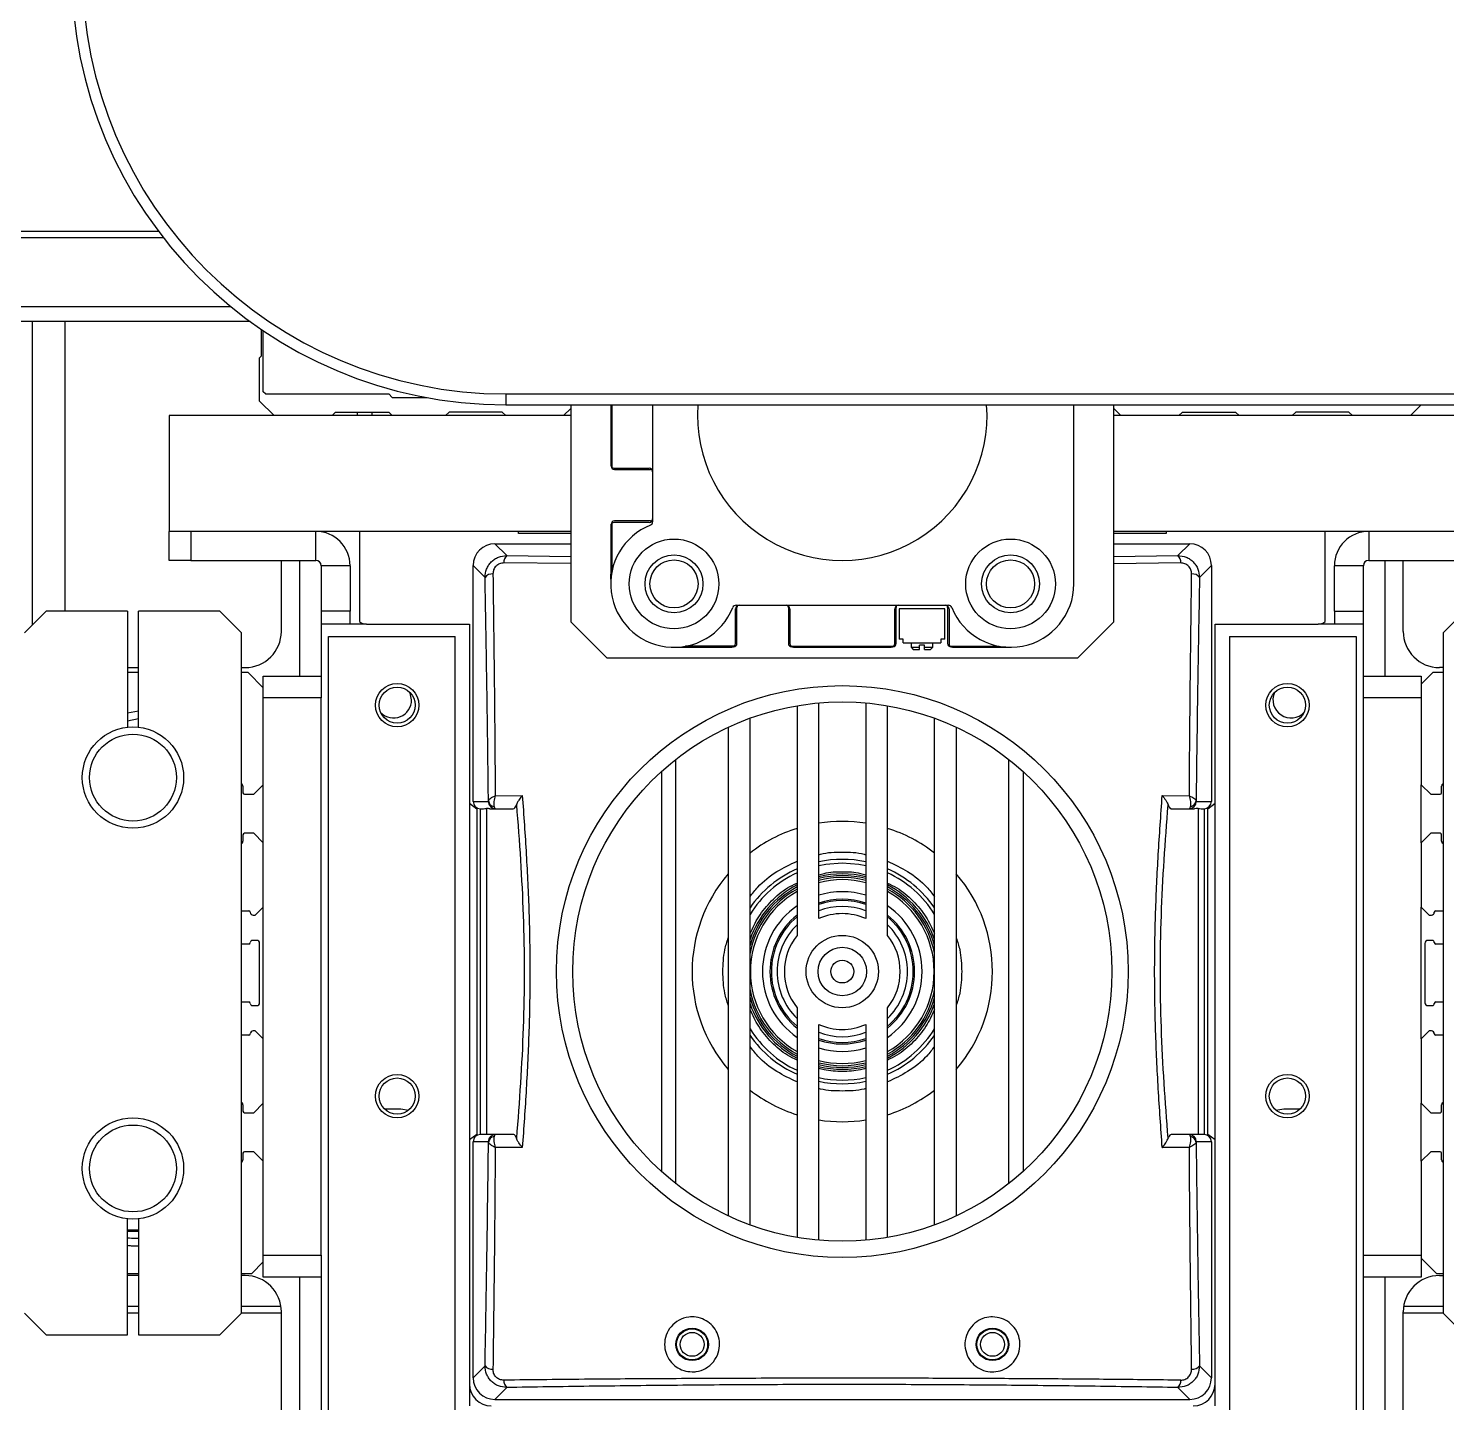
# Model space of a CAD drawing. Header units: millimetres. Extents: x 17243 to 30056, y 9468 to 18529.
# Drawn here: x 22453.1 to 22649, y 13939.8 to 14129.6 of the extents above; entities that cross this region are included whole.
import ezdxf

# ---------------------------------------------------------------- set-up
doc = ezdxf.new("R2010")
doc.units = ezdxf.units.MM
doc.layers.get('0').update_dxf_attribs({"lineweight": 18})

msp = doc.modelspace()

# ---------------------------------------------------------------- linework, layer by layer
at = {"color": 8, "linetype": 'Continuous', "lineweight": 25}
for p, q in [((22337.288, 14101.566), (22471.065, 14101.566)), ((22471.756, 14100.664), (22337.288, 14100.664)), ((22337.288, 14091.202), (22480.999, 14091.202)), ((22453.627, 14089.105), (22453.627, 14047.196)), ((22533.682, 14077.605), (22533.682, 14069.001)), ((22519.17, 14056.766), (22528.036, 14056.639)), ((22603.036, 14056.639), (22611.901, 14056.766)), ((22528.036, 14055.656), (22518.773, 14055.748)), ((22612.299, 14055.748), (22603.036, 14055.653)), ((22468.286, 13953.045), (22466.786, 13953.045)), ((22466.786, 13952.143), (22468.286, 13952.143)), ((22487.981, 13953.045), (22482.536, 13953.045)), ((22482.536, 13952.143), (22488.036, 13952.143)), ((22643.036, 13952.143), (22648.536, 13952.143)), ((22648.536, 13953.045), (22643.091, 13953.045))]:
    msp.add_line(p, q, dxfattribs=at)
at = {"color": 7, "linetype": 'Continuous', "lineweight": 25}
for p, q in [((22483.712, 14089.105), (22337.288, 14089.105)), ((22458.127, 14089.105), (22458.127, 14049.105)), ((22485.286, 14084.355), (22485.286, 14087.997)), ((22485.536, 14079.405), (22485.536, 14087.828)), ((22485.286, 14084.355), (22485.036, 14084.105)), ((22485.036, 14078.105), (22485.036, 14084.105)), ((22485.836, 14079.105), (22485.536, 14079.405)), ((22487.036, 14076.105), (22485.036, 14078.105)), ((22485.836, 14079.105), (22502.869, 14079.105)), ((22502.869, 14079.105), (22503.369, 14078.605)), ((22503.369, 14078.605), (22508.127, 14078.605)), ((22519.036, 14079.105), (22519.036, 14077.605)), ((22519.036, 14079.105), (22859.036, 14079.105)), ((22519.036, 14077.605), (22859.036, 14077.605)), ((22528.036, 14077.605), (22528.036, 14047.605)), ((22533.536, 14077.605), (22533.536, 14069.355)), ((22539.336, 14077.605), (22539.336, 14061.437)), ((22597.536, 14052.855), (22597.536, 14077.605)), ((22603.036, 14047.605), (22603.036, 14077.605)), ((22644.036, 14076.105), (22645.536, 14077.605)), ((22472.536, 14076.105), (22472.536, 14060.105)), ((22528.036, 14076.105), (22472.536, 14076.105)), ((22495.036, 14076.105), (22495.536, 14076.605)), ((22495.536, 14076.605), (22502.869, 14076.605)), ((22498.536, 14076.105), (22498.536, 14076.605)), ((22500.536, 14076.605), (22500.536, 14076.105)), ((22502.869, 14076.605), (22503.369, 14076.105)), ((22511.203, 14076.605), (22510.703, 14076.105)), ((22518.536, 14076.605), (22511.203, 14076.605)), ((22519.036, 14076.105), (22518.536, 14076.605)), ((22527.036, 14076.105), (22528.036, 14077.105)), ((22604.036, 14076.105), (22603.036, 14077.105)), ((22657.036, 14076.105), (22603.036, 14076.105)), ((22612.036, 14076.105), (22612.536, 14076.605)), ((22612.536, 14076.605), (22619.869, 14076.605)), ((22619.869, 14076.605), (22620.369, 14076.105)), ((22628.203, 14076.605), (22627.703, 14076.105)), ((22635.536, 14076.605), (22628.203, 14076.605)), ((22636.036, 14076.105), (22635.536, 14076.605)), ((22534.036, 14068.855), (22538.836, 14068.855)), ((22534.086, 14068.655), (22539.036, 14068.655)), ((22472.536, 14056.105), (22472.536, 14060.105)), ((22528.036, 14060.105), (22472.536, 14060.105)), ((22475.536, 14060.105), (22475.536, 14056.105)), ((22492.799, 14056.105), (22492.799, 14060.105)), ((22498.836, 14060.105), (22498.836, 14047.644)), ((22520.786, 14059.805), (22520.786, 14060.105)), ((22528.036, 14059.805), (22520.786, 14059.805)), ((22533.536, 14060.855), (22533.536, 14054.205)), ((22533.682, 14061.208), (22533.682, 14054.449)), ((22538.836, 14061.355), (22534.036, 14061.355)), ((22539.036, 14061.555), (22534.086, 14061.555)), ((22657.036, 14060.105), (22603.036, 14060.105)), ((22610.286, 14059.805), (22603.036, 14059.805)), ((22610.286, 14060.105), (22610.286, 14059.805)), ((22632.236, 14047.644), (22632.236, 14060.105)), ((22638.273, 14060.105), (22638.273, 14056.105)), ((22517.532, 14058.405), (22519.17, 14056.766)), ((22517.532, 14058.405), (22528.036, 14058.405)), ((22603.036, 14058.405), (22613.54, 14058.405)), ((22613.54, 14058.405), (22611.901, 14056.766)), ((22475.536, 14056.105), (22472.536, 14056.105)), ((22475.536, 14056.105), (22492.799, 14056.105)), ((22488.036, 14046.305), (22488.036, 14056.105)), ((22490.536, 14056.105), (22490.536, 14040.105)), ((22638.273, 14056.105), (22655.536, 14056.105)), ((22640.536, 14040.105), (22640.536, 14056.105)), ((22643.036, 14046.305), (22643.036, 14056.105)), ((22497.536, 14055.368), (22493.536, 14055.368)), ((22493.536, 14055.368), (22493.536, 14049.105)), ((22497.536, 14055.368), (22497.536, 14049.105)), ((22514.536, 14022.805), (22514.536, 14055.409)), ((22514.536, 14055.409), (22516.179, 14053.766)), ((22533.536, 14054.205), (22533.536, 14053.605)), ((22616.536, 14055.409), (22614.893, 14053.766)), ((22616.536, 14055.409), (22616.536, 14022.805)), ((22637.536, 14055.368), (22633.536, 14055.368)), ((22633.536, 14049.105), (22633.536, 14055.368)), ((22637.536, 14049.105), (22637.536, 14055.368)), ((22455.536, 14049.105), (22452.536, 14046.105)), ((22466.786, 14049.105), (22455.536, 14049.105)), ((22466.786, 14049.105), (22466.786, 14033.064)), ((22468.286, 14033.064), (22468.286, 14049.105)), ((22479.536, 14049.105), (22468.286, 14049.105)), ((22482.536, 14046.105), (22479.536, 14049.105)), ((22497.536, 14049.105), (22493.536, 14049.105)), ((22493.536, 14049.105), (22493.536, 14047.305)), ((22497.536, 14047.305), (22497.536, 14049.105)), ((22550.786, 14044.605), (22550.786, 14049.405)), ((22550.868, 14049.905), (22580.203, 14049.905)), ((22550.986, 14044.655), (22550.986, 14049.605)), ((22558.086, 14049.605), (22558.086, 14044.655)), ((22558.286, 14049.405), (22558.286, 14044.605)), ((22572.786, 14044.605), (22572.786, 14049.405)), ((22572.986, 14044.655), (22572.986, 14049.605)), ((22573.386, 14049.405), (22573.386, 14045.205)), ((22579.686, 14049.405), (22573.386, 14049.405)), ((22579.686, 14045.205), (22579.686, 14049.405)), ((22580.086, 14049.605), (22580.086, 14044.655)), ((22580.286, 14049.405), (22580.286, 14044.605)), ((22633.536, 14049.105), (22637.536, 14049.105)), ((22633.536, 14049.105), (22633.536, 14047.305)), ((22637.536, 14047.305), (22637.536, 14049.105)), ((22651.536, 14049.105), (22648.536, 14046.105)), ((22482.536, 13952.105), (22482.536, 14046.105)), ((22499.786, 14047.305), (22493.536, 14047.305)), ((22493.536, 14047.305), (22493.536, 14040.105)), ((22499.786, 14047.305), (22514.036, 14047.305)), ((22514.036, 14047.305), (22514.036, 14022.555)), ((22528.036, 14047.605), (22533.036, 14042.605)), ((22598.036, 14042.605), (22603.036, 14047.605)), ((22617.036, 14047.305), (22631.286, 14047.305)), ((22617.036, 14022.555), (22617.036, 14047.305)), ((22637.536, 14047.305), (22631.286, 14047.305)), ((22637.536, 14040.105), (22637.536, 14047.305)), ((22648.536, 14046.105), (22648.536, 13952.105)), ((22494.536, 13930.105), (22494.536, 14045.605)), ((22494.536, 14045.605), (22512.036, 14045.605)), ((22512.036, 13933.605), (22512.036, 14045.605)), ((22543.036, 14044.105), (22543.636, 14044.105)), ((22543.636, 14044.105), (22550.286, 14044.105)), ((22550.639, 14044.251), (22543.88, 14044.251)), ((22558.432, 14044.251), (22572.639, 14044.251)), ((22558.786, 14044.105), (22572.286, 14044.105)), ((22573.936, 14045.205), (22573.386, 14045.205)), ((22573.936, 14044.705), (22573.936, 14045.205)), ((22573.936, 14044.705), (22579.136, 14044.705)), ((22575.036, 14044.705), (22575.036, 14044.111)), ((22575.036, 14044.111), (22575.342, 14043.805)), ((22575.036, 14044.111), (22576.186, 14044.111)), ((22576.186, 14044.111), (22576.186, 14044.405)), ((22576.886, 14044.405), (22576.186, 14044.405)), ((22576.186, 14043.805), (22576.186, 14044.111)), ((22576.886, 14044.111), (22576.886, 14044.405)), ((22576.886, 14044.111), (22578.036, 14044.111)), ((22576.886, 14043.805), (22576.886, 14044.111)), ((22577.729, 14043.805), (22578.036, 14044.111)), ((22578.036, 14044.111), (22578.036, 14044.705)), ((22579.686, 14045.205), (22579.136, 14045.205)), ((22579.136, 14045.205), (22579.136, 14044.705)), ((22580.432, 14044.251), (22587.192, 14044.251)), ((22580.786, 14044.105), (22587.436, 14044.105)), ((22587.436, 14044.105), (22588.036, 14044.105)), ((22619.036, 14045.605), (22619.036, 13933.605)), ((22619.036, 14045.605), (22636.536, 14045.605)), ((22636.536, 14045.605), (22636.536, 13930.105)), ((22598.036, 14042.605), (22533.036, 14042.605)), ((22575.342, 14043.805), (22576.186, 14043.805)), ((22576.886, 14043.805), (22577.729, 14043.805)), ((22466.786, 14041.305), (22468.286, 14041.305)), ((22468.286, 14040.605), (22466.786, 14040.605)), ((22482.536, 14041.305), (22483.036, 14041.305)), ((22483.436, 14040.605), (22482.536, 14040.605)), ((22485.536, 14038.505), (22483.436, 14040.605)), ((22647.136, 14040.605), (22645.536, 14039.005)), ((22648.536, 14040.605), (22647.136, 14040.605)), ((22648.536, 14041.305), (22648.036, 14041.305)), ((22485.536, 14040.105), (22493.536, 14040.105)), ((22485.536, 14038.505), (22485.536, 14040.105)), ((22485.536, 14025.105), (22485.536, 14038.505)), ((22493.536, 14040.105), (22493.536, 14037.105)), ((22637.536, 14040.105), (22645.536, 14040.105)), ((22637.536, 14037.105), (22637.536, 14040.105)), ((22645.536, 14040.105), (22645.536, 14039.005)), ((22645.536, 14039.005), (22645.536, 14025.105)), ((22493.536, 14037.105), (22485.536, 14037.105)), ((22493.536, 13960.105), (22493.536, 14037.105)), ((22506.036, 14036.841), (22505.852, 14037.782)), ((22562.286, 14006.615), (22562.286, 14036.412)), ((22568.786, 14036.412), (22568.786, 14006.615)), ((22645.536, 14037.105), (22637.536, 14037.105)), ((22637.536, 13960.105), (22637.536, 14037.105)), ((22468.286, 14035.287), (22466.786, 14034.984)), ((22466.786, 14033.962), (22468.286, 14034.255)), ((22552.786, 13964.305), (22552.786, 14034.305)), ((22559.286, 14036.026), (22559.286, 14004.298)), ((22571.786, 14004.298), (22571.786, 14036.026)), ((22578.286, 13964.305), (22578.286, 14034.305)), ((22549.786, 14033.061), (22549.786, 13965.548)), ((22581.286, 14033.061), (22581.286, 13965.548)), ((22542.536, 13970.003), (22542.536, 14028.606)), ((22588.536, 13970.003), (22588.536, 14028.606)), ((22540.536, 14026.919), (22540.536, 13971.69)), ((22590.536, 14026.919), (22590.536, 13971.69)), ((22482.736, 14024.905), (22482.736, 14024.005)), ((22484.236, 14023.805), (22485.536, 14025.105)), ((22485.536, 14017.105), (22485.536, 14025.105)), ((22645.536, 14025.105), (22646.836, 14023.805)), ((22645.536, 14017.105), (22645.536, 14025.105)), ((22648.336, 14024.005), (22648.336, 14024.905)), ((22482.936, 14023.805), (22484.236, 14023.805)), ((22514.036, 14022.555), (22514.036, 13976.055)), ((22514.036, 14022.555), (22515.036, 14021.805)), ((22514.536, 14022.805), (22516.63, 14022.805)), ((22517.584, 14023.586), (22521.327, 14023.605)), ((22609.744, 14023.605), (22613.487, 14023.586)), ((22614.441, 14022.805), (22616.536, 14022.805)), ((22616.036, 14021.805), (22617.036, 14022.555)), ((22617.036, 13976.055), (22617.036, 14022.555)), ((22646.836, 14023.805), (22648.136, 14023.805)), ((22515.036, 14021.805), (22515.036, 13976.805)), ((22515.536, 13976.805), (22515.536, 14021.805)), ((22516.367, 14021.819), (22516.367, 13976.79)), ((22516.863, 14021.805), (22517.629, 14021.805)), ((22517.629, 14021.805), (22520.082, 14021.805)), ((22610.99, 14021.805), (22613.443, 14021.805)), ((22613.443, 14021.805), (22614.209, 14021.805)), ((22614.705, 14021.819), (22614.705, 13976.79)), ((22615.536, 14021.805), (22615.536, 13976.805)), ((22616.036, 13976.805), (22616.036, 14021.805)), ((22482.736, 14018.205), (22482.736, 14017.305)), ((22484.236, 14018.405), (22482.936, 14018.405)), ((22485.536, 14017.105), (22484.236, 14018.405)), ((22485.536, 14008.205), (22485.536, 14017.105)), ((22646.836, 14018.405), (22645.536, 14017.105)), ((22645.536, 14017.105), (22645.536, 14008.205)), ((22648.136, 14018.405), (22646.836, 14018.405)), ((22648.336, 14017.305), (22648.336, 14018.205)), ((22482.536, 14007.705), (22483.536, 14007.705)), ((22484.136, 14007.105), (22484.436, 14007.105)), ((22484.436, 14007.105), (22485.536, 14008.205)), ((22485.536, 13990.005), (22485.536, 14008.205)), ((22645.536, 14008.205), (22646.636, 14007.105)), ((22645.536, 13990.005), (22645.536, 14008.205)), ((22646.636, 14007.105), (22646.936, 14007.105)), ((22647.536, 14007.705), (22648.536, 14007.705)), ((22483.536, 14003.105), (22482.536, 14003.105)), ((22484.636, 14003.605), (22484.036, 14003.605)), ((22485.036, 13995.005), (22485.036, 14003.205)), ((22646.036, 14003.205), (22646.036, 13995.005)), ((22647.036, 14003.605), (22646.436, 14003.605)), ((22648.536, 14003.105), (22647.536, 14003.105)), ((22482.536, 13995.105), (22483.536, 13995.105)), ((22647.536, 13995.105), (22648.536, 13995.105)), ((22484.036, 13994.605), (22484.636, 13994.605)), ((22559.286, 13994.311), (22559.286, 13962.583)), ((22571.786, 13962.583), (22571.786, 13994.311)), ((22646.436, 13994.605), (22647.036, 13994.605)), ((22562.286, 13962.197), (22562.286, 13991.994)), ((22568.786, 13991.994), (22568.786, 13962.197)), ((22483.536, 13990.505), (22482.536, 13990.505)), ((22484.436, 13991.105), (22484.136, 13991.105)), ((22485.536, 13990.005), (22484.436, 13991.105)), ((22485.536, 13981.105), (22485.536, 13990.005)), ((22646.636, 13991.105), (22645.536, 13990.005)), ((22645.536, 13990.005), (22645.536, 13981.105)), ((22646.936, 13991.105), (22646.636, 13991.105)), ((22648.536, 13990.505), (22647.536, 13990.505)), ((22482.736, 13980.905), (22482.736, 13980.005)), ((22482.936, 13979.805), (22484.236, 13979.805)), ((22484.236, 13979.805), (22485.536, 13981.105)), ((22485.536, 13973.105), (22485.536, 13981.105)), ((22502.274, 13980.331), (22502.536, 13980.341)), ((22502.536, 13980.341), (22504.536, 13980.341)), ((22504.536, 13980.341), (22505.619, 13980.169)), ((22625.453, 13980.169), (22626.536, 13980.341)), ((22626.536, 13980.341), (22628.536, 13980.341)), ((22628.536, 13980.341), (22628.798, 13980.331)), ((22645.536, 13981.105), (22646.836, 13979.805)), ((22645.536, 13973.105), (22645.536, 13981.105)), ((22646.836, 13979.805), (22648.136, 13979.805)), ((22648.336, 13980.005), (22648.336, 13980.905)), ((22515.036, 13976.805), (22514.036, 13976.055)), ((22514.036, 13976.055), (22514.036, 13942.305)), ((22514.536, 13943.2), (22514.536, 13975.805)), ((22516.63, 13975.805), (22514.536, 13975.805)), ((22517.629, 13976.805), (22516.863, 13976.805)), ((22520.082, 13976.805), (22517.629, 13976.805)), ((22613.443, 13976.805), (22610.99, 13976.805)), ((22614.209, 13976.805), (22613.443, 13976.805)), ((22616.536, 13975.805), (22614.441, 13975.805)), ((22617.036, 13976.055), (22616.036, 13976.805)), ((22616.536, 13975.805), (22616.536, 13943.2)), ((22617.036, 13942.305), (22617.036, 13976.055)), ((22482.736, 13974.205), (22482.736, 13973.305)), ((22484.236, 13974.405), (22482.936, 13974.405)), ((22485.536, 13973.105), (22484.236, 13974.405)), ((22521.327, 13975.004), (22517.584, 13975.023)), ((22613.487, 13975.023), (22609.744, 13975.004)), ((22646.836, 13974.405), (22645.536, 13973.105)), ((22648.136, 13974.405), (22646.836, 13974.405)), ((22648.336, 13973.305), (22648.336, 13974.205)), ((22485.536, 13959.205), (22485.536, 13973.105)), ((22645.536, 13973.105), (22645.536, 13959.705)), ((22466.786, 13949.105), (22466.786, 13965.145)), ((22468.286, 13965.145), (22468.286, 13949.105)), ((22468.286, 13963.387), (22466.786, 13963.387)), ((22485.536, 13960.105), (22493.536, 13960.105)), ((22493.536, 13960.105), (22493.536, 13957.105)), ((22637.536, 13960.105), (22645.536, 13960.105)), ((22637.536, 13957.105), (22637.536, 13960.105)), ((22483.936, 13957.605), (22485.536, 13959.205)), ((22485.536, 13957.105), (22485.536, 13959.205)), ((22645.536, 13959.705), (22647.636, 13957.605)), ((22645.536, 13959.705), (22645.536, 13957.105)), ((22466.786, 13957.605), (22468.286, 13957.605)), ((22468.286, 13957.305), (22466.786, 13957.305)), ((22482.536, 13957.605), (22483.936, 13957.605)), ((22483.036, 13957.305), (22482.536, 13957.305)), ((22493.536, 13957.105), (22485.536, 13957.105)), ((22490.536, 13957.105), (22490.536, 13906.841)), ((22493.536, 13957.105), (22493.536, 13929.805)), ((22637.536, 13929.805), (22637.536, 13957.105)), ((22645.536, 13957.105), (22637.536, 13957.105)), ((22640.536, 13906.841), (22640.536, 13957.105)), ((22647.636, 13957.605), (22648.536, 13957.605)), ((22648.036, 13957.305), (22648.536, 13957.305)), ((22452.536, 13952.105), (22455.536, 13949.105)), ((22479.536, 13949.105), (22482.536, 13952.105)), ((22488.036, 13910.305), (22488.036, 13952.305)), ((22643.036, 13910.305), (22643.036, 13952.305)), ((22648.536, 13952.105), (22651.536, 13949.105)), ((22455.536, 13949.105), (22466.786, 13949.105)), ((22468.286, 13949.105), (22479.536, 13949.105)), ((22516.179, 13944.843), (22514.536, 13943.2)), ((22616.536, 13943.2), (22614.893, 13944.843)), ((22514.036, 13942.305), (22514.036, 13939.305)), ((22617.036, 13939.305), (22617.036, 13942.305)), ((22519.17, 13941.843), (22517.532, 13940.205)), ((22517.532, 13940.205), (22613.54, 13940.205)), ((22613.54, 13940.205), (22611.901, 13941.843))]:
    msp.add_line(p, q, dxfattribs=at)
for points in [[(22562.286, 14013.948), (22563.246, 14014.129), (22565.536, 14014.305)], [(22565.536, 14014.305), (22567.826, 14014.129), (22568.786, 14013.948)], [(22466.786, 13963.638), (22467.536, 13963.605), (22468.286, 13963.638)]]:
    msp.add_lwpolyline(points, dxfattribs=at)
for centre, radius in [((22542.286, 14052.855), 6.2), ((22588.786, 14052.855), 6.2), ((22542.286, 14052.855), 4), ((22542.286, 14052.855), 3.323), ((22588.786, 14052.855), 4), ((22588.786, 14052.855), 3.324), ((22504.036, 14036.105), 3), ((22504.036, 14036.105), 2.5), ((22565.536, 13999.305), 39.5), ((22627.036, 14036.105), 3), ((22627.036, 14036.105), 2.5), ((22565.536, 13999.305), 37.25), ((22467.536, 14026.105), 7), ((22467.536, 14026.105), 6), ((22565.536, 13999.305), 5), ((22565.536, 13999.305), 3.35), ((22565.536, 13999.305), 1.575), ((22504.036, 13982.105), 3), ((22504.036, 13982.105), 2.5), ((22627.036, 13982.105), 3), ((22627.036, 13982.105), 2.5), ((22467.536, 13972.105), 7), ((22467.536, 13972.105), 6), ((22544.786, 13947.805), 2.25), ((22586.286, 13947.805), 2.25), ((22544.786, 13947.805), 2.15), ((22544.786, 13947.805), 1.65), ((22586.286, 13947.805), 2.15), ((22586.286, 13947.805), 1.65)]:
    msp.add_circle(centre, radius, dxfattribs=at)
for centre, radius, start, end in [((22519.036, 14137.605), 60, 180, 270), ((22519.036, 14137.605), 58.5, 180, 270), ((22565.536, 14076.105), 20, 175.69878, 4.30122), ((22534.036, 14069.355), 0.5, 180, 225), ((22534.086, 14069.155), 0.5, 182.13911, 270), ((22534.036, 14069.355), 0.5, 225, 270), ((22538.836, 14068.355), 0.5, 0, 90), ((22539.036, 14068.155), 0.5, 61.42994, 90), ((22538.836, 14061.855), 0.5, 270, 0), ((22492.799, 14055.368), 4.737, 0, 90), ((22534.036, 14060.855), 0.5, 135, 180), ((22542.286, 14052.855), 8.75, 111.89909, 338.10091), ((22534.086, 14061.055), 0.5, 90, 177.86089), ((22534.036, 14060.855), 0.5, 90, 135), ((22538.836, 14061.437), 0.5, 291.89909, 0), ((22539.036, 14062.055), 0.5, 270, 298.57006), ((22638.273, 14055.368), 4.737, 90, 180), ((22492.799, 14055.368), 0.737, 0, 90), ((22520.018, 14055.848), 1.249, 132.72023, 184.58392), ((22611.054, 14055.848), 1.249, 355.41608, 47.27977), ((22638.273, 14055.368), 0.737, 90, 180), ((22517.159, 14052.987), 1.252, 85.13147, 141.51518), ((22613.913, 14052.987), 1.252, 38.48488, 94.86859), ((22543.036, 14053.605), 9.5, 180, 182.30881), ((22588.786, 14052.855), 8.75, 201.89909, 360), ((22550.868, 14049.405), 0.5, 90, 158.10091), ((22551.286, 14049.405), 0.5, 90, 180), ((22551.486, 14049.605), 0.5, 151.42994, 180), ((22557.786, 14049.405), 0.5, 360, 90), ((22557.586, 14049.605), 0.5, 0, 28.57006), ((22573.286, 14049.405), 0.5, 90, 180), ((22573.486, 14049.605), 0.5, 151.42994, 180), ((22579.786, 14049.405), 0.5, 0, 90), ((22579.586, 14049.605), 0.5, 0, 28.57006), ((22580.203, 14049.405), 0.5, 21.89909, 90), ((22483.036, 14046.305), 5, 270, 0), ((22499.786, 14048.805), 1.5, 230.70352, 270), ((22631.286, 14048.805), 1.5, 270, 309.29648), ((22648.036, 14046.305), 5, 180, 270), ((22543.036, 14053.605), 9.5, 267.69119, 270), ((22550.286, 14044.605), 0.5, 270, 315), ((22550.486, 14044.655), 0.5, 272.13911, 0), ((22550.286, 14044.605), 0.5, 315, 0), ((22558.586, 14044.655), 0.5, 180, 267.86089), ((22558.786, 14044.605), 0.5, 180, 225), ((22558.786, 14044.605), 0.5, 225, 270), ((22572.286, 14044.605), 0.5, 270, 315), ((22572.486, 14044.655), 0.5, 272.13911, 0), ((22572.286, 14044.605), 0.5, 315, 0), ((22580.586, 14044.655), 0.5, 180, 267.86089), ((22580.786, 14044.605), 0.5, 180, 225), ((22580.786, 14044.605), 0.5, 225, 270), ((22588.036, 14053.605), 9.5, 270, 272.30881), ((22503.536, 14036.841), 2.5, 224.40448, 360), ((22627.536, 14036.841), 2.5, 156.04018, 316.74151), ((22482.336, 14024.905), 0.4, 0, 60), ((22648.736, 14024.905), 0.4, 120, 180), ((22482.936, 14024.005), 0.2, 180, 270), ((22517.63, 14022.804), 0.999, 179.96074, 269.96069), ((22517.563, 14022.993), 0.92, 185.98117, 261.49157), ((22613.442, 14022.804), 0.999, 270.03931, 0.03926), ((22613.509, 14022.993), 0.92, 278.50843, 354.01883), ((22648.136, 14024.005), 0.2, 270, 0), ((22565.536, 13999.305), 20.75, 107.52998, 127.91254), ((22565.536, 13999.305), 20.75, 80.98886, 99.01114), ((22565.536, 13999.305), 20.75, 52.08746, 72.47002), ((22482.336, 14017.305), 0.4, 300, 360), ((22482.936, 14018.205), 0.2, 90, 180), ((22648.136, 14018.205), 0.2, 0, 90), ((22648.736, 14017.305), 0.4, 180, 240), ((22565.536, 13999.305), 15.5, 77.89655, 102.10345), ((22565.536, 13999.305), 20.75, 139.3793, 220.6207), ((22565.536, 13999.305), 15.5, 113.77999, 145.34397), ((22565.536, 13999.305), 15, 114.62432, 148.21167), ((22565.536, 13999.305), 13.5, 76.06974, 103.93026), ((22565.536, 13999.305), 15.5, 34.65603, 66.22001), ((22565.536, 13999.305), 15, 31.78833, 65.37568), ((22565.536, 13999.305), 20.75, 319.3793, 40.6207), ((22565.536, 13999.305), 13.5, 117.57847, 160.81186), ((22565.536, 13999.305), 13.25, 118.14458, 164.20972), ((22565.536, 13999.305), 13.25, 75.80144, 104.19856), ((22565.536, 13999.305), 13, 75.52249, 104.47751), ((22565.536, 13999.305), 12.7, 75.17275, 104.82725), ((22565.536, 13999.305), 13.5, 19.18814, 62.42153), ((22565.536, 13999.305), 13.25, 15.79028, 61.85542), ((22565.536, 13999.305), 13, 118.73565, 168.74529), ((22565.536, 13999.305), 12.7, 119.48041, 240.51959), ((22565.536, 13999.305), 11.029, 72.86203, 107.13797), ((22565.536, 13999.305), 10, 71.03443, 108.96557), ((22565.536, 13999.305), 9.8, 70.6321, 109.3679), ((22565.536, 13999.305), 13, 11.25471, 61.26435), ((22565.536, 13999.305), 12.7, 0, 60.51959), ((22483.536, 14007.505), 0.2, 360, 89.99999), ((22484.136, 14007.505), 0.4, 180, 270), ((22565.536, 13999.305), 11.029, 124.51904, 235.48096), ((22565.536, 13999.305), 10, 128.68219, 231.31781), ((22565.536, 13999.305), 9.8, 129.62463, 230.37537), ((22565.536, 13999.305), 9, 68.83155, 111.16845), ((22565.536, 13999.305), 8, 66.03052, 113.96948), ((22565.536, 13999.305), 11.029, 0, 55.48096), ((22565.536, 13999.305), 10, 0, 51.31781), ((22565.536, 13999.305), 9.8, 0, 50.37537), ((22646.936, 14007.505), 0.4, 270, 0), ((22647.536, 14007.505), 0.2, 90, 179.99999), ((22565.536, 13999.305), 9, 133.98296, 226.01704), ((22565.536, 13999.305), 9, 0, 46.01704), ((22483.536, 14003.305), 0.2, 270, 0), ((22484.036, 14003.305), 0.3, 90, 180), ((22484.636, 14003.205), 0.4, 0, 90), ((22565.536, 13999.305), 8, 141.37517, 218.62483), ((22565.536, 13999.305), 8, 321.37517, 38.62483), ((22646.436, 14003.205), 0.4, 90, 180), ((22647.036, 14003.305), 0.3, 0, 90), ((22647.536, 14003.305), 0.2, 180, 270), ((22565.536, 13999.305), 9, 313.98296, 0), ((22565.536, 13999.305), 9.8, 309.62463, 0), ((22565.536, 13999.305), 10, 308.68219, 0), ((22565.536, 13999.305), 11.029, 304.51904, 360), ((22565.536, 13999.305), 12.7, 299.48041, 360), ((22483.536, 13994.905), 0.2, 0, 90), ((22565.536, 13999.305), 13, 191.25471, 241.26435), ((22565.536, 13999.305), 13.25, 195.79028, 241.85542), ((22565.536, 13999.305), 13, 298.73565, 348.74529), ((22565.536, 13999.305), 13.25, 298.14458, 344.20972), ((22647.536, 13994.905), 0.2, 90, 180), ((22484.036, 13994.905), 0.3, 180, 270), ((22484.636, 13995.005), 0.4, 270, 360), ((22565.536, 13999.305), 13.5, 199.18814, 242.42153), ((22565.536, 13999.305), 13.5, 297.57847, 340.81186), ((22646.436, 13995.005), 0.4, 180, 270), ((22647.036, 13994.905), 0.3, 270, 360), ((22565.536, 13999.305), 15, 211.78833, 245.37568), ((22565.536, 13999.305), 8, 246.03052, 293.96948), ((22565.536, 13999.305), 15, 294.62432, 328.21167), ((22483.536, 13990.705), 0.2, 270, 359.99999), ((22484.136, 13990.705), 0.4, 90, 180), ((22565.536, 13999.305), 15.5, 214.65603, 246.22001), ((22565.536, 13999.305), 9, 248.83155, 291.16845), ((22565.536, 13999.305), 9.8, 250.6321, 289.3679), ((22565.536, 13999.305), 10, 251.03443, 288.96557), ((22565.536, 13999.305), 15.5, 293.77999, 325.34397), ((22646.936, 13990.705), 0.4, 360, 90), ((22647.536, 13990.705), 0.2, 180, 270), ((22565.536, 13999.305), 11.029, 252.86203, 287.13797), ((22565.536, 13999.305), 12.7, 255.17275, 284.82725), ((22565.536, 13999.305), 13, 255.52249, 284.47751), ((22565.536, 13999.305), 13.25, 255.80144, 284.19856), ((22565.536, 13999.305), 13.5, 256.06974, 283.93026), ((22565.536, 13999.305), 15, 257.48667, 282.51333), ((22565.536, 13999.305), 15.5, 257.89655, 282.10345), ((22565.536, 13999.305), 20.75, 232.08746, 252.47002), ((22565.536, 13999.305), 20.75, 287.52998, 307.91254), ((22482.336, 13980.905), 0.4, 0, 60), ((22482.936, 13980.005), 0.2, 180, 270), ((22648.136, 13980.005), 0.2, 270, 0), ((22648.736, 13980.905), 0.4, 120, 180), ((22565.536, 13999.305), 20.75, 260.98886, 279.01114), ((22517.63, 13975.805), 0.999, 90.03931, 180.03926), ((22517.563, 13975.616), 0.92, 98.50843, 174.01883), ((22613.442, 13975.805), 0.999, 359.96074, 89.96069), ((22613.509, 13975.616), 0.92, 5.98117, 81.49157), ((22482.936, 13974.205), 0.2, 90, 180), ((22648.136, 13974.205), 0.2, 0, 90), ((22482.336, 13973.305), 0.4, 300, 0), ((22648.736, 13973.305), 0.4, 180, 240), ((22483.036, 13952.305), 5, 0, 90), ((22648.036, 13952.305), 5, 90, 180), ((22517.159, 13945.622), 1.252, 218.48488, 274.86859), ((22613.913, 13945.622), 1.252, 265.13141, 321.51512), ((22517.036, 13942.305), 3, 180, 270), ((22520.018, 13942.761), 1.249, 175.41608, 227.27977), ((22611.054, 13942.761), 1.249, 312.72023, 4.58392), ((22614.036, 13942.305), 3, 270, 0)]:
    msp.add_arc(centre, radius, start, end, dxfattribs=at)
for centre, major_axis, ratio, start_param, end_param in [((22517.54, 14055.4), (-2.127, 2.127), 0.9972647, 5.4991567, 7.0672139), ((22613.532, 14055.4), (2.127, 2.127), 0.9972647, 5.4991567, 7.0672139), ((22515.537, 14022.805), (1.001, 0), 0.9986295, 3.1415927, 4.7110185), ((22615.535, 14022.805), (1.001, 0), 0.9986295, 4.7137594, 6.2831853), ((22515.529, 14022.805), (4.998, 0), 0.2000609, 4.7137594, 4.8807472), ((22615.543, 14022.805), (4.998, 0), 0.2000609, 4.5440307, 4.7110185), ((22515.537, 13975.805), (-1.001, 0), 0.9986295, 4.7137594, 6.2831853), ((22515.529, 13975.805), (4.998, 0), 0.2000609, 1.4024381, 1.5694259), ((22615.543, 13975.805), (4.998, 0), 0.2000609, 1.5721668, 1.7391546), ((22615.535, 13975.805), (-1.001, 0), 0.9986295, 3.1415927, 4.7110185), ((22517.54, 13943.209), (-2.127, -2.127), 0.9972647, 5.4991567, 7.0672139), ((22613.532, 13943.209), (2.127, -2.127), 0.9972647, 5.4991567, 7.0672139)]:
    msp.add_ellipse(centre, major_axis=major_axis, ratio=ratio, start_param=start_param, end_param=end_param, dxfattribs=at)
for points, knots in [([(22516.179, 14053.766), (22516.218, 14054.159), (22516.278, 14054.75), (22516.657, 14055.449), (22517.029, 14055.909), (22517.488, 14056.283), (22518.185, 14056.665), (22518.777, 14056.725), (22519.17, 14056.766)], [0, 0, 0, 0, 1.1762654, 1.7720712, 2.3558316, 2.9420045, 3.5339858, 4.7082517, 4.7082517, 4.7082517, 4.7082517]), ([(22611.901, 14056.766), (22612.295, 14056.725), (22612.888, 14056.664), (22613.586, 14056.282), (22614.044, 14055.907), (22614.416, 14055.447), (22614.794, 14054.749), (22614.854, 14054.158), (22614.893, 14053.766)], [0, 0, 0, 0, 1.1756163, 1.7682374, 2.3551648, 2.9382709, 3.533528, 4.7082535, 4.7082535, 4.7082535, 4.7082535]), ([(22518.773, 14055.748), (22518.674, 14055.744), (22518.478, 14055.736), (22518.189, 14055.649), (22517.921, 14055.51), (22517.686, 14055.315), (22517.496, 14055.079), (22517.309, 14054.721), (22517.283, 14054.428), (22517.265, 14054.234)], [0, 0, 0, 0, 0.301256, 0.5962709, 0.8946907, 1.1911775, 1.4870452, 1.787045, 2.381534, 2.381534, 2.381534, 2.381534]), ([(22517.265, 14054.234), (22517.299, 14051.717), (22517.368, 14046.682), (22517.456, 14038.983), (22517.531, 14031.298), (22517.567, 14026.106), (22517.584, 14023.586)], [0, 0, 0, 0, 7.6636185, 15.3269673, 23.2142519, 30.6497796, 30.6497796, 30.6497796, 30.6497796]), ([(22533.56, 14053.505), (22533.548, 14053.732), (22533.536, 14053.965), (22533.536, 14054.198), (22533.536, 14054.205)], [0, 0, 0, 0, 0.68008603, 0.69971877, 0.69971877, 0.69971877, 0.69971877]), ([(22613.807, 14054.234), (22613.789, 14054.428), (22613.763, 14054.72), (22613.577, 14055.077), (22613.387, 14055.314), (22613.152, 14055.509), (22612.883, 14055.648), (22612.594, 14055.736), (22612.398, 14055.744), (22612.299, 14055.748)], [0, 0, 0, 0, 0.5935345, 0.8930296, 1.188583, 1.4853351, 1.7842021, 2.0796928, 2.3815456, 2.3815456, 2.3815456, 2.3815456]), ([(22613.487, 14023.586), (22613.505, 14026.105), (22613.541, 14031.297), (22613.615, 14038.981), (22613.704, 14046.68), (22613.772, 14051.716), (22613.807, 14054.234)], [0, 0, 0, 0, 7.4345989, 15.3209294, 22.9839731, 30.6497791, 30.6497791, 30.6497791, 30.6497791]), ([(22516.647, 14022.897), (22516.606, 14026.351), (22516.522, 14033.294), (22516.361, 14043.567), (22516.239, 14050.361), (22516.179, 14053.766)], [0, 0, 0, 0, 10.2016241, 20.5115569, 30.8721351, 30.8721351, 30.8721351, 30.8721351]), ([(22614.893, 14053.766), (22614.846, 14051.116), (22614.754, 14046.045), (22614.63, 14038.366), (22614.517, 14030.743), (22614.455, 14025.513), (22614.425, 14022.897)], [0, 0, 0, 0, 8.0673916, 15.4398781, 23.1541481, 30.8721371, 30.8721371, 30.8721371, 30.8721371]), ([(22542.937, 14044.129), (22543.163, 14044.117), (22543.396, 14044.105), (22543.629, 14044.105), (22543.636, 14044.105)], [0, 0, 0, 0, 0.68008603, 0.69971877, 0.69971877, 0.69971877, 0.69971877]), ([(22588.135, 14044.129), (22587.909, 14044.117), (22587.676, 14044.105), (22587.442, 14044.105), (22587.436, 14044.105)], [0, 0, 0, 0, 0.68008603, 0.69971877, 0.69971877, 0.69971877, 0.69971877]), ([(22516.647, 14022.897), (22516.645, 14022.87), (22516.639, 14022.816), (22516.633, 14022.808), (22516.63, 14022.805)], [0, 0, 0, 0, 0.047184292, 0.095168839, 0.095168839, 0.095168839, 0.095168839]), ([(22516.647, 14022.897), (22516.67, 14022.954), (22516.713, 14023.062), (22516.938, 14023.249), (22517.228, 14023.427), (22517.467, 14023.534), (22517.584, 14023.586)], [0, 0, 0, 0, 0.3252872, 0.6267208, 0.9132755, 1.1918134, 1.1918134, 1.1918134, 1.1918134]), ([(22517.584, 14023.586), (22517.542, 14023.455), (22517.455, 14023.19), (22517.382, 14022.784), (22517.359, 14022.388), (22517.403, 14022.187), (22517.426, 14022.083)], [0, 0, 0, 0, 0.3582865, 0.7269138, 1.1146956, 1.5331321, 1.5331321, 1.5331321, 1.5331321]), ([(22521.327, 14023.605), (22521.327, 14023.605), (22521.325, 14023.602), (22521.319, 14023.595), (22521.295, 14023.568), (22521.117, 14023.36), (22520.869, 14023.03), (22520.631, 14022.628), (22520.555, 14022.43), (22520.521, 14022.341)], [0, 0, 0, 0, 0.0009562, 0.0079797, 0.0270537, 0.0986623, 0.7523886, 1.1652964, 1.5075261, 1.5075261, 1.5075261, 1.5075261]), ([(22521.327, 14023.605), (22521.519, 14020.904), (22521.897, 14015.585), (22522.281, 14007.458), (22522.425, 13999.297), (22522.28, 13991.139), (22521.897, 13983.019), (22521.519, 13977.704), (22521.327, 13975.004)], [0, 0, 0, 0, 8.2431426, 16.2313212, 24.3389222, 32.4365579, 40.4187108, 48.6573298, 48.6573298, 48.6573298, 48.6573298]), ([(22609.744, 13975.004), (22609.553, 13977.704), (22609.175, 13983.019), (22608.791, 13991.139), (22608.647, 13999.297), (22608.791, 14007.458), (22609.175, 14015.585), (22609.553, 14020.904), (22609.744, 14023.605)], [0, 0, 0, 0, 8.2385753, 16.2206874, 24.318407, 32.425823, 40.414144, 48.6573298, 48.6573298, 48.6573298, 48.6573298]), ([(22609.744, 14023.605), (22609.919, 14023.391), (22610.189, 14023.059), (22610.44, 14022.627), (22610.516, 14022.431), (22610.551, 14022.341)], [0, 0, 0, 0, 0.7521793, 1.1633273, 1.5072133, 1.5072133, 1.5072133, 1.5072133]), ([(22613.645, 14022.083), (22613.668, 14022.187), (22613.713, 14022.388), (22613.689, 14022.784), (22613.617, 14023.19), (22613.53, 14023.455), (22613.487, 14023.586)], [0, 0, 0, 0, 0.4184366, 0.8062184, 1.1748456, 1.5331321, 1.5331321, 1.5331321, 1.5331321]), ([(22613.487, 14023.586), (22613.605, 14023.534), (22613.844, 14023.427), (22614.134, 14023.249), (22614.359, 14023.062), (22614.402, 14022.954), (22614.425, 14022.897)], [0, 0, 0, 0, 0.2785379, 0.5650926, 0.8665262, 1.1918134, 1.1918134, 1.1918134, 1.1918134]), ([(22614.441, 14022.805), (22614.438, 14022.808), (22614.432, 14022.816), (22614.427, 14022.87), (22614.425, 14022.897)], [0, 0, 0, 0, 0.047984548, 0.095168839, 0.095168839, 0.095168839, 0.095168839]), ([(22516.863, 14021.805), (22516.792, 14021.806), (22516.586, 14021.81), (22516.44, 14021.821), (22516.375, 14021.819), (22516.367, 14021.819)], [0, 0, 0, 0, 0.15789833, 0.45416712, 0.49670087, 0.49670087, 0.49670087, 0.49670087]), ([(22517.426, 14022.083), (22517.459, 14021.999), (22517.522, 14021.839), (22517.594, 14021.816), (22517.629, 14021.805)], [0, 0, 0, 0, 0.1876076, 0.35912437, 0.35912437, 0.35912437, 0.35912437]), ([(22520.082, 14021.805), (22520.155, 14021.827), (22520.294, 14021.869), (22520.442, 14022.118), (22520.507, 14022.302), (22520.521, 14022.341)], [0, 0, 0, 0, 0.34359702, 0.64627485, 0.72732529, 0.72732529, 0.72732529, 0.72732529]), ([(22520.521, 14022.341), (22520.714, 14019.804), (22521.1, 14014.757), (22521.491, 14007.052), (22521.638, 13999.298), (22521.491, 13991.546), (22521.099, 13983.847), (22520.714, 13978.804), (22520.521, 13976.268)], [0, 0, 0, 0, 7.7455385, 15.4078734, 23.0772397, 30.7374169, 38.3933111, 46.1349972, 46.1349972, 46.1349972, 46.1349972]), ([(22610.551, 13976.268), (22610.357, 13978.804), (22609.973, 13983.848), (22609.581, 13991.546), (22609.434, 13999.298), (22609.58, 14007.052), (22609.972, 14014.757), (22610.357, 14019.804), (22610.551, 14022.341)], [0, 0, 0, 0, 7.7419067, 15.3978865, 23.0577581, 30.7274298, 38.3896794, 46.1349972, 46.1349972, 46.1349972, 46.1349972]), ([(22610.551, 14022.341), (22610.615, 14022.192), (22610.733, 14021.916), (22610.892, 14021.813), (22610.973, 14021.806), (22610.99, 14021.805)], [0, 0, 0, 0, 0.34853178, 0.64702886, 0.7307438, 0.7307438, 0.7307438, 0.7307438]), ([(22613.443, 14021.805), (22613.477, 14021.816), (22613.55, 14021.839), (22613.613, 14021.999), (22613.645, 14022.083)], [0, 0, 0, 0, 0.17151677, 0.35912437, 0.35912437, 0.35912437, 0.35912437]), ([(22614.705, 14021.819), (22614.672, 14021.819), (22614.569, 14021.819), (22614.355, 14021.81), (22614.209, 14021.805)], [0, 0, 0, 0, 0.15789761, 0.4966888, 0.4966888, 0.4966888, 0.4966888]), ([(22516.179, 13944.843), (22516.226, 13947.493), (22516.317, 13952.564), (22516.442, 13960.243), (22516.555, 13967.866), (22516.617, 13973.096), (22516.647, 13975.712)], [0, 0, 0, 0, 8.0673916, 15.4398781, 23.1541481, 30.8721371, 30.8721371, 30.8721371, 30.8721371]), ([(22516.863, 13976.805), (22516.792, 13976.803), (22516.586, 13976.799), (22516.44, 13976.788), (22516.375, 13976.79), (22516.367, 13976.79)], [0, 0, 0, 0, 0.15789833, 0.45416712, 0.49670087, 0.49670087, 0.49670087, 0.49670087]), ([(22516.63, 13975.805), (22516.633, 13975.801), (22516.639, 13975.793), (22516.645, 13975.739), (22516.647, 13975.712)], [0, 0, 0, 0, 0.047984548, 0.095168839, 0.095168839, 0.095168839, 0.095168839]), ([(22517.584, 13975.023), (22517.467, 13975.075), (22517.228, 13975.182), (22516.938, 13975.36), (22516.713, 13975.547), (22516.67, 13975.655), (22516.647, 13975.712)], [0, 0, 0, 0, 0.2785379, 0.5650926, 0.8665262, 1.1918134, 1.1918134, 1.1918134, 1.1918134]), ([(22517.426, 13976.526), (22517.403, 13976.422), (22517.359, 13976.221), (22517.382, 13975.825), (22517.455, 13975.419), (22517.542, 13975.154), (22517.584, 13975.023)], [0, 0, 0, 0, 0.4184366, 0.8062184, 1.1748456, 1.5331321, 1.5331321, 1.5331321, 1.5331321]), ([(22517.629, 13976.805), (22517.594, 13976.793), (22517.522, 13976.77), (22517.459, 13976.61), (22517.426, 13976.526)], [0, 0, 0, 0, 0.17151677, 0.35912437, 0.35912437, 0.35912437, 0.35912437]), ([(22520.521, 13976.268), (22520.457, 13976.417), (22520.339, 13976.693), (22520.18, 13976.796), (22520.099, 13976.803), (22520.082, 13976.805)], [0, 0, 0, 0, 0.34853178, 0.64702886, 0.7307438, 0.7307438, 0.7307438, 0.7307438]), ([(22521.327, 13975.004), (22521.153, 13975.219), (22520.883, 13975.55), (22520.632, 13975.982), (22520.556, 13976.179), (22520.521, 13976.268)], [0, 0, 0, 0, 0.7522184, 1.1635653, 1.5072107, 1.5072107, 1.5072107, 1.5072107]), ([(22609.744, 13975.004), (22609.745, 13975.004), (22609.747, 13975.007), (22609.753, 13975.014), (22609.777, 13975.041), (22609.955, 13975.249), (22610.203, 13975.58), (22610.44, 13975.981), (22610.516, 13976.179), (22610.551, 13976.268)], [0, 0, 0, 0, 0.0009704, 0.0080312, 0.0271419, 0.0987806, 0.7523893, 1.1653008, 1.5075263, 1.5075263, 1.5075263, 1.5075263]), ([(22610.99, 13976.805), (22610.917, 13976.782), (22610.778, 13976.74), (22610.63, 13976.491), (22610.565, 13976.307), (22610.551, 13976.268)], [0, 0, 0, 0, 0.34359702, 0.64627485, 0.72732529, 0.72732529, 0.72732529, 0.72732529]), ([(22613.645, 13976.526), (22613.613, 13976.61), (22613.55, 13976.77), (22613.477, 13976.793), (22613.443, 13976.805)], [0, 0, 0, 0, 0.1876076, 0.35912437, 0.35912437, 0.35912437, 0.35912437]), ([(22613.487, 13975.023), (22613.53, 13975.154), (22613.617, 13975.419), (22613.689, 13975.825), (22613.713, 13976.221), (22613.668, 13976.422), (22613.645, 13976.526)], [0, 0, 0, 0, 0.3582865, 0.7269138, 1.1146956, 1.5331321, 1.5331321, 1.5331321, 1.5331321]), ([(22614.425, 13975.712), (22614.402, 13975.655), (22614.359, 13975.547), (22614.134, 13975.36), (22613.844, 13975.182), (22613.605, 13975.075), (22613.487, 13975.023)], [0, 0, 0, 0, 0.3252872, 0.6267208, 0.9132755, 1.1918134, 1.1918134, 1.1918134, 1.1918134]), ([(22614.705, 13976.79), (22614.672, 13976.79), (22614.569, 13976.79), (22614.355, 13976.799), (22614.209, 13976.805)], [0, 0, 0, 0, 0.15789761, 0.4966888, 0.4966888, 0.4966888, 0.4966888]), ([(22614.425, 13975.712), (22614.427, 13975.739), (22614.432, 13975.793), (22614.438, 13975.801), (22614.441, 13975.805)], [0, 0, 0, 0, 0.047184292, 0.095168839, 0.095168839, 0.095168839, 0.095168839]), ([(22614.425, 13975.712), (22614.466, 13972.258), (22614.55, 13965.315), (22614.711, 13955.043), (22614.832, 13948.249), (22614.893, 13944.843)], [0, 0, 0, 0, 10.2016241, 20.5115569, 30.8721351, 30.8721351, 30.8721351, 30.8721351]), ([(22517.584, 13975.023), (22517.567, 13972.504), (22517.531, 13967.312), (22517.456, 13959.628), (22517.368, 13951.929), (22517.299, 13946.893), (22517.265, 13944.375)], [0, 0, 0, 0, 7.4345989, 15.3209294, 22.9839731, 30.6497791, 30.6497791, 30.6497791, 30.6497791]), ([(22613.807, 13944.375), (22613.772, 13946.892), (22613.704, 13951.927), (22613.615, 13959.627), (22613.541, 13967.312), (22613.505, 13972.503), (22613.487, 13975.023)], [0, 0, 0, 0, 7.6636185, 15.3269673, 23.2142519, 30.6497796, 30.6497796, 30.6497796, 30.6497796]), ([(22468.286, 13962.429), (22468.164, 13962.422), (22467.664, 13962.392), (22467.164, 13962.449), (22466.786, 13962.492)], [0, 0, 0, 0, 0.3667531, 1.5037653, 1.5037653, 1.5037653, 1.5037653]), ([(22466.786, 13961.499), (22466.949, 13961.476), (22467.419, 13961.41), (22467.923, 13961.395), (22468.259, 13961.418), (22468.286, 13961.42)], [0, 0, 0, 0, 0.4931814, 1.4248363, 1.5051667, 1.5051667, 1.5051667, 1.5051667]), ([(22544.786, 13944.005), (22544.392, 13944.04), (22543.604, 13944.111), (22542.528, 13944.676), (22541.677, 13945.514), (22541.119, 13946.586), (22540.916, 13947.816), (22541.133, 13949.109), (22541.813, 13950.307), (22542.906, 13951.21), (22543.99, 13951.565), (22545.006, 13951.629), (22545.944, 13951.487), (22547.002, 13950.964), (22547.848, 13950.151), (22548.421, 13949.111), (22548.656, 13947.889), (22548.468, 13946.581), (22547.806, 13945.356), (22546.722, 13944.436), (22545.627, 13944.042), (22544.97, 13944.013), (22544.786, 13944.005)], [0, 0, 0, 0, 1.1312823, 2.2632115, 3.3872741, 4.5511922, 5.7975331, 7.1473172, 8.5870069, 10.0561903, 11.4598915, 11.9216363, 13.0310303, 14.1413605, 15.2399338, 16.3904516, 17.6452151, 19.0191724, 20.4766706, 21.9361524, 23.3118631, 23.847093, 23.847093, 23.847093, 23.847093]), ([(22586.286, 13951.605), (22586.71, 13951.562), (22587.557, 13951.478), (22588.667, 13950.847), (22589.55, 13949.899), (22590.082, 13948.636), (22590.131, 13947.218), (22589.66, 13945.88), (22588.778, 13944.837), (22587.665, 13944.193), (22586.797, 13944.015), (22585.923, 13943.994), (22585.019, 13944.149), (22583.91, 13944.752), (22583.034, 13945.697), (22582.501, 13946.936), (22582.434, 13948.339), (22582.886, 13949.688), (22583.768, 13950.753), (22584.881, 13951.404), (22585.756, 13951.595), (22586.211, 13951.603), (22586.286, 13951.605)], [0, 0, 0, 0, 1.2402793, 2.4769231, 3.8085324, 5.2439319, 6.7139464, 8.1276536, 9.4263385, 10.6150987, 11.7443709, 11.9205339, 13.1500722, 14.3767233, 15.6795132, 17.0843948, 18.5513696, 19.9962869, 21.3282256, 22.5200334, 23.6271708, 23.844656, 23.844656, 23.844656, 23.844656]), ([(22519.17, 13941.843), (22518.777, 13941.884), (22518.184, 13941.945), (22517.486, 13942.327), (22517.028, 13942.702), (22516.656, 13943.162), (22516.277, 13943.86), (22516.218, 13944.451), (22516.179, 13944.843)], [0, 0, 0, 0, 1.1756163, 1.7682374, 2.3551648, 2.9382709, 3.533528, 4.7082535, 4.7082535, 4.7082535, 4.7082535]), ([(22518.773, 13942.861), (22518.674, 13942.865), (22518.478, 13942.873), (22518.189, 13942.961), (22517.92, 13943.1), (22517.684, 13943.295), (22517.495, 13943.532), (22517.309, 13943.89), (22517.282, 13944.181), (22517.265, 13944.375)], [0, 0, 0, 0, 0.3016736, 0.5970168, 0.8963179, 1.193546, 1.4893351, 1.7891251, 2.3815569, 2.3815569, 2.3815569, 2.3815569]), ([(22614.893, 13944.843), (22614.854, 13944.45), (22614.794, 13943.859), (22614.415, 13943.16), (22614.043, 13942.7), (22613.584, 13942.326), (22612.887, 13941.944), (22612.295, 13941.884), (22611.901, 13941.843)], [0, 0, 0, 0, 1.1762654, 1.7720712, 2.3558316, 2.9420045, 3.5339858, 4.7082517, 4.7082517, 4.7082517, 4.7082517]), ([(22612.299, 13942.861), (22612.398, 13942.865), (22612.593, 13942.873), (22612.882, 13942.96), (22613.151, 13943.099), (22613.386, 13943.294), (22613.576, 13943.53), (22613.763, 13943.888), (22613.789, 13944.181), (22613.807, 13944.375)], [0, 0, 0, 0, 0.301256, 0.5962709, 0.8946907, 1.1911775, 1.4870452, 1.787045, 2.381534, 2.381534, 2.381534, 2.381534]), ([(22565.536, 13943.128), (22561.553, 13943.124), (22553.614, 13943.118), (22541.964, 13943.066), (22530.342, 13942.984), (22522.72, 13942.903), (22518.773, 13942.861)], [0, 0, 0, 0, 11.7400248, 23.4055916, 34.666779, 46.7643086, 46.7643086, 46.7643086, 46.7643086]), ([(22611.901, 13941.843), (22608.103, 13941.9), (22600.52, 13942.013), (22588.966, 13942.145), (22577.262, 13942.233), (22565.451, 13942.264), (22553.66, 13942.232), (22542.013, 13942.144), (22530.509, 13942.013), (22522.956, 13941.9), (22519.17, 13941.843)], [0, 0, 0, 0, 11.6430502, 23.2471739, 34.8307885, 46.4697796, 58.0526739, 69.5798508, 81.1309049, 92.7355613, 92.7355613, 92.7355613, 92.7355613]), ([(22612.299, 13942.861), (22609.12, 13942.895), (22602.95, 13942.961), (22593.691, 13943.036), (22584.47, 13943.088), (22575.082, 13943.122), (22568.723, 13943.126), (22565.536, 13943.128)], [0, 0, 0, 0, 9.747575, 18.9198893, 28.0185709, 37.3681838, 46.7643115, 46.7643115, 46.7643115, 46.7643115])]:
    msp.add_open_spline(points, degree=3, knots=knots, dxfattribs=at)
at = {"color": 8, "linetype": 'Continuous', "lineweight": 25}
for points, knots in [([(22562.286, 14015.458), (22562.368, 14015.482), (22563.415, 14015.791), (22565.536, 14015.817), (22567.657, 14015.791), (22568.703, 14015.482), (22568.786, 14015.458)], [0, 0, 0, 0, 0.2581634, 3.2792735, 6.3003836, 6.558547, 6.558547, 6.558547, 6.558547]), ([(22552.786, 14009.639), (22553.135, 14010.094), (22554.173, 14011.449), (22556.374, 14013.177), (22558.342, 14014.108), (22559.286, 14014.555)], [0, 0, 0, 0, 1.7193023, 5.1224768, 8.2559843, 8.2559843, 8.2559843, 8.2559843]), ([(22562.286, 14012.662), (22562.531, 14012.738), (22563.581, 14013.063), (22565.536, 14013.136), (22567.491, 14013.063), (22568.541, 14012.738), (22568.786, 14012.662)], [0, 0, 0, 0, 0.7699157, 3.2950605, 5.8202053, 6.590121, 6.590121, 6.590121, 6.590121]), ([(22571.786, 14014.555), (22572.73, 14014.108), (22574.698, 14013.177), (22576.898, 14011.449), (22577.937, 14010.094), (22578.286, 14009.639)], [0, 0, 0, 0, 3.1335075, 6.536682, 8.2559843, 8.2559843, 8.2559843, 8.2559843]), ([(22552.786, 14004.541), (22553.154, 14005.332), (22553.924, 14006.986), (22555.724, 14009.113), (22557.546, 14010.694), (22558.844, 14011.317), (22559.286, 14011.529)], [0, 0, 0, 0, 2.6106073, 5.4568263, 8.3030453, 9.7705504, 9.7705504, 9.7705504, 9.7705504]), ([(22571.786, 14011.529), (22572.227, 14011.317), (22573.525, 14010.694), (22575.348, 14009.113), (22577.148, 14006.986), (22577.918, 14005.332), (22578.286, 14004.541)], [0, 0, 0, 0, 1.4675051, 4.3137241, 7.1599431, 9.7705504, 9.7705504, 9.7705504, 9.7705504]), ([(22549.036, 13999.305), (22549.069, 14000.316), (22549.12, 14001.905), (22549.609, 14003.411), (22549.786, 14003.957)], [0, 0, 0, 0, 3.0172796, 4.7358826, 4.7358826, 4.7358826, 4.7358826]), ([(22581.286, 14003.957), (22581.463, 14003.411), (22581.952, 14001.905), (22582.003, 14000.316), (22582.036, 13999.305)], [0, 0, 0, 0, 1.718603, 4.7358826, 4.7358826, 4.7358826, 4.7358826]), ([(22549.786, 13994.652), (22549.609, 13995.198), (22549.12, 13996.704), (22549.069, 13998.293), (22549.036, 13999.305)], [0, 0, 0, 0, 1.718603, 4.7358826, 4.7358826, 4.7358826, 4.7358826]), ([(22582.036, 13999.305), (22582.003, 13998.293), (22581.952, 13996.704), (22581.463, 13995.198), (22581.286, 13994.652)], [0, 0, 0, 0, 3.0172796, 4.7358826, 4.7358826, 4.7358826, 4.7358826]), ([(22559.286, 13987.08), (22558.844, 13987.292), (22557.546, 13987.915), (22555.724, 13989.496), (22553.924, 13991.623), (22553.154, 13993.277), (22552.786, 13994.068)], [0, 0, 0, 0, 1.4675051, 4.3137241, 7.1599431, 9.7705504, 9.7705504, 9.7705504, 9.7705504]), ([(22578.286, 13994.068), (22577.918, 13993.277), (22577.148, 13991.623), (22575.348, 13989.496), (22573.525, 13987.915), (22572.227, 13987.292), (22571.786, 13987.08)], [0, 0, 0, 0, 2.6106073, 5.4568263, 8.3030453, 9.7705504, 9.7705504, 9.7705504, 9.7705504]), ([(22559.286, 13984.054), (22558.342, 13984.501), (22556.374, 13985.432), (22554.173, 13987.16), (22553.135, 13988.515), (22552.786, 13988.97)], [0, 0, 0, 0, 3.1335075, 6.536682, 8.2559843, 8.2559843, 8.2559843, 8.2559843]), ([(22578.286, 13988.97), (22577.937, 13988.515), (22576.898, 13987.16), (22574.698, 13985.432), (22572.73, 13984.501), (22571.786, 13984.054)], [0, 0, 0, 0, 1.7193023, 5.1224768, 8.2559843, 8.2559843, 8.2559843, 8.2559843]), ([(22568.786, 13985.947), (22568.541, 13985.871), (22567.491, 13985.546), (22565.536, 13985.473), (22563.581, 13985.546), (22562.531, 13985.871), (22562.286, 13985.947)], [0, 0, 0, 0, 0.7699157, 3.2950605, 5.8202053, 6.590121, 6.590121, 6.590121, 6.590121]), ([(22568.786, 13983.151), (22568.703, 13983.127), (22567.657, 13982.818), (22565.536, 13982.792), (22563.415, 13982.818), (22562.368, 13983.127), (22562.286, 13983.151)], [0, 0, 0, 0, 0.2581634, 3.2792735, 6.3003836, 6.558547, 6.558547, 6.558547, 6.558547])]:
    msp.add_open_spline(points, degree=3, knots=knots, dxfattribs=at)

doc.saveas('drawing.dxf')
